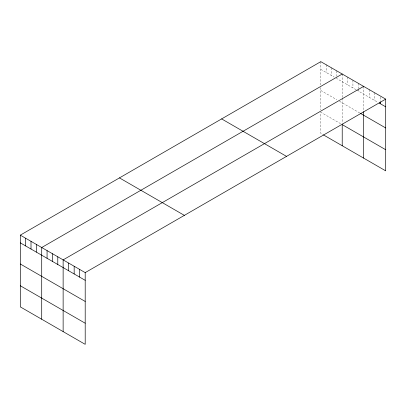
<?xml version="1.0" encoding="UTF-8"?>
<svg xmlns="http://www.w3.org/2000/svg" width="406" height="406" viewBox="0 0 406 406"><rect width="100%" height="100%" fill="white"/><g stroke="black" fill="none" stroke-linecap="round" stroke-linejoin="round"><path stroke-width="0.3" stroke-dasharray="2.03 1.52" d="M320.801 61.656L320.801 85.204M320.801 69.36L334.189 77.089M356.138 89.762L336.863 78.632L336.863 76.856M356.676 90.071L378.179 102.485M320.801 90.487L336.863 99.759M339.543 101.307L359.889 113.051M340.614 123.693L320.801 112.254L320.801 133.381L322.943 134.614M380.183 97.125L380.183 101.272M374.667 92.756L374.667 100.46M369.15 89.574L369.15 97.273M363.634 86.387L363.634 110.523M358.28 83.296L358.28 88.63M358.28 89.224L358.28 91M352.926 80.205L352.926 87.909M347.572 77.115L347.572 84.818M342.217 74.024L342.217 97.572M342.217 98.156L342.217 123.409M336.863 70.933L336.863 76.262M331.509 67.843L331.509 75.541M326.155 64.752L326.155 72.451M320.801 87.554L320.801 109.833"/><path stroke-width="0.61" d="M20.3 235.15L85.199 272.619L85.199 344.344L20.3 306.875L20.3 235.15L320.801 61.656L385.7 99.125L385.7 170.85L323.48 134.924M342.217 74.024L41.716 247.518L41.716 319.238M363.634 86.387L63.133 259.881L63.133 331.6M85.199 272.619L385.7 99.125M379.179 103.063L385.7 106.829M360.421 113.36L385.7 127.956M385.7 149.723L342.217 124.617L342.217 145.744M221.635 118.912L286.534 156.381M119.465 177.899L184.365 215.368M20.3 242.854L85.199 280.323M20.3 263.981L85.199 301.45M20.3 285.748L85.199 323.217M380.183 101.865L380.183 103.642M363.634 111.696L363.634 158.107M79.683 269.437L79.683 277.136M74.166 266.25L74.166 273.954M68.65 263.068L68.65 270.766M57.779 256.79L57.779 264.494M52.425 253.699L52.425 261.403M47.071 250.609L47.071 258.312M36.362 244.427L36.362 252.126M31.008 241.337L31.008 249.035M25.654 238.246L25.654 245.945"/></g></svg>
